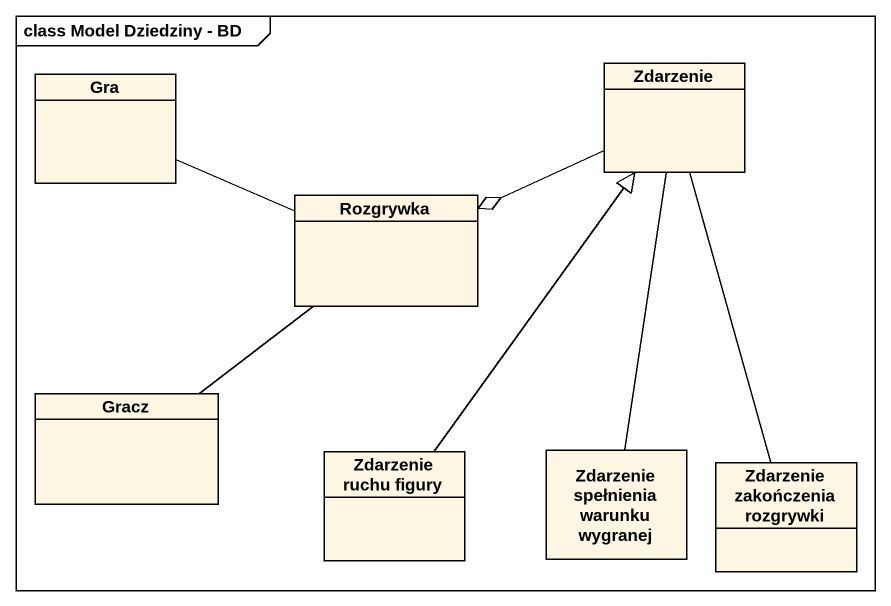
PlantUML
@startuml
mainframe class Model Dziedziny - BD
hide circle
hide empty members
class Gra
class Zdarzenie
class Rozgrywka
class Gracz
class "Zdarzenie ruchu figury" as Zdarzenie_ruchu_figury
class "Zdarzenie spełnienia warunku wygranej" as Zdarzenie_spełnienia
class "Zdarzenie zakończenia rozgrywki" as Zdarzenie_zakończenia
Gra -right- Rozgrywka
Zdarzenie -left-o Rozgrywka
Gracz -up- Rozgrywka
Zdarzenie_ruchu_figury -up-|> Zdarzenie
Zdarzenie_spełnienia -up- Zdarzenie
Zdarzenie_zakończenia -up- Zdarzenie
@enduml
